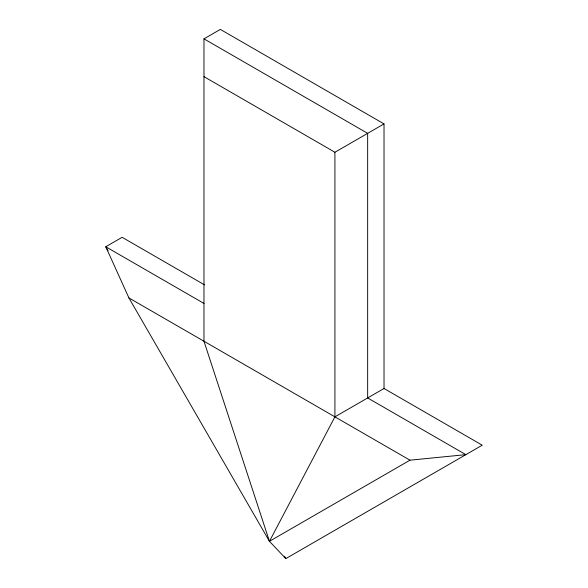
<?xml version="1.0" encoding="UTF-8"?>
<svg xmlns="http://www.w3.org/2000/svg" width="588" height="588" viewBox="0 0 588 588"><rect width="100%" height="100%" fill="white"/><g stroke="black" fill="none" stroke-linecap="round" stroke-linejoin="round"><path stroke-width="0.88" d="M384.023 388.499L482.233 445.197L285.819 558.6L269.451 541.32L334.917 416.848L334.917 152.248L384.023 123.899L384.023 388.499L334.917 416.848M203.977 38.852L367.654 133.351L367.654 397.951L465.865 454.649L409.976 460.183L269.451 541.32L203.977 341.253L203.977 38.852L220.346 29.4L384.023 123.899M203.977 76.653L334.917 152.248M204.506 284.857L122.135 237.302L105.767 246.754L128.919 297.918L269.451 541.32M203.977 303.452L105.767 246.754L108.067 250.731M128.919 297.918L409.976 460.183M284.438 556.211L285.819 558.6"/></g></svg>
